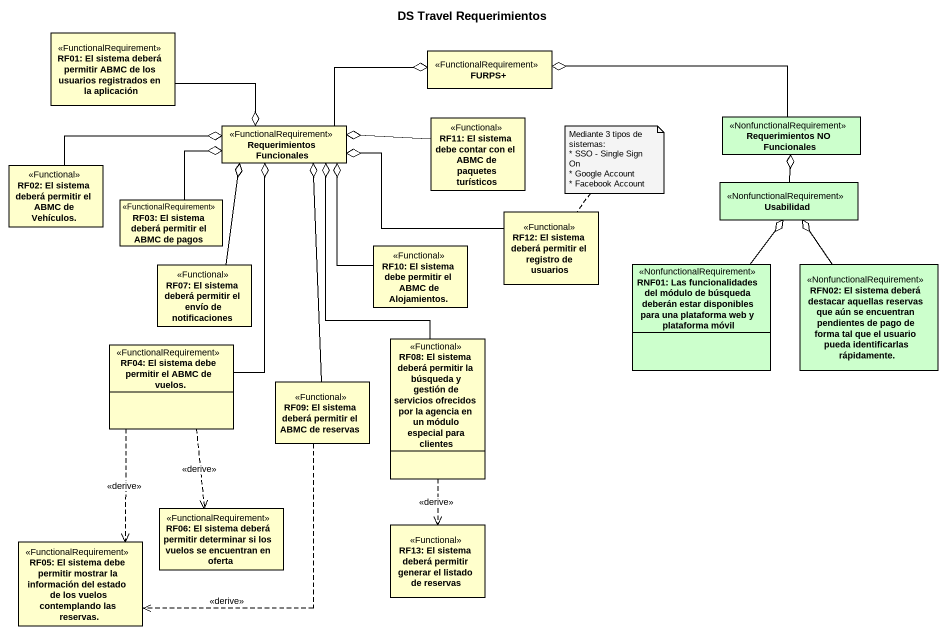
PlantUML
@startuml
title DS Travel Requerimientos
hide circle
hide empty members
class "RF01: El sistema deberá permitir ABMC de los usuarios registrados en la aplicación" as RF01_El_sistema_deberá <<FunctionalRequirement>>
class "FURPS+" as FURPS <<FunctionalRequirement>>
class "RF11: El sistema debe contar con el ABMC de paquetes turísticos" as RF11_El_sistema_debe_contar <<Functional>>
class "Requerimientos NO Funcionales" as Requerimientos_NO <<NonfunctionalRequirement>> #CCFFCC
class "Requerimientos Funcionales" as Requerimientos_Funcionales <<FunctionalRequirement>>
class "RF02: El sistema deberá permitir el ABMC de Vehículos." as RF02_El_sistema_deberá <<Functional>>
class "RF03: El sistema deberá permitir el ABMC de pagos" as RF03_El_sistema_deberá <<FunctionalRequirement>>
class Usabilidad <<NonfunctionalRequirement>> #CCFFCC
class "RF12: El sistema deberá permitir el registro de usuarios" as RF12_El_sistema_deberá <<Functional>>
class "RF07: El sistema deberá permitir el envío de notificaciones" as RF07_El_sistema_deberá <<Functional>>
class "RF10: El sistema debe permitir el ABMC de Alojamientos." as RF10_El_sistema_debe <<Functional>>
class "RNF01: Las funcionalidades del módulo de búsqueda deberán estar disponibles para una plataforma web y plataforma móvil" as RNF01_Las_funcionalidades <<NonfunctionalRequirement>> #CCFFCC
class "RFN02: El sistema deberá destacar aquellas reservas que aún se encuentran pendientes de pago de forma tal que el usuario pueda identificarlas rápidamente." as RFN02_El_sistema_deberá <<NonfunctionalRequirement>> #CCFFCC
class "RF04: El sistema debe permitir el ABMC de vuelos." as RF04_El_sistema_debe <<FunctionalRequirement>>
class "RF08: El sistema deberá permitir la búsqueda y gestión de servicios ofrecidos por la agencia en un módulo especial para clientes" as RF08_El_sistema_deberá <<Functional>>
class "RF09: El sistema deberá permitir el ABMC de reservas" as RF09_El_sistema_deberá <<Functional>>
class "RF06: El sistema deberá permitir determinar si los vuelos se encuentran en oferta" as RF06_El_sistema_deberá <<FunctionalRequirement>>
class "RF05: El sistema debe permitir mostrar la información del estado de los vuelos contemplando las reservas." as RF05_El_sistema_debe <<FunctionalRequirement>>
class "RF13: El sistema deberá permitir generar el listado de reservas" as RF13_El_sistema_deberá <<Functional>>
RF01_El_sistema_deberá -right-o Requerimientos_Funcionales
RF11_El_sistema_debe_contar -left-o Requerimientos_Funcionales
Requerimientos_NO -left-o FURPS
Requerimientos_Funcionales -right-o FURPS
RF02_El_sistema_deberá -right-o Requerimientos_Funcionales
RF03_El_sistema_deberá -up-o Requerimientos_Funcionales
Usabilidad -up-o Requerimientos_NO
RF12_El_sistema_deberá -left-o Requerimientos_Funcionales
RF07_El_sistema_deberá -up-o Requerimientos_Funcionales
RF10_El_sistema_debe -up-o Requerimientos_Funcionales
RNF01_Las_funcionalidades -up-o Usabilidad
RFN02_El_sistema_deberá -up-o Usabilidad
RF04_El_sistema_debe -up-o Requerimientos_Funcionales
RF04_El_sistema_debe ..> RF06_El_sistema_deberá : <<derive>>
RF04_El_sistema_debe ..> RF05_El_sistema_debe : <<derive>>
RF08_El_sistema_deberá -up-o Requerimientos_Funcionales
RF08_El_sistema_deberá ..> RF13_El_sistema_deberá : <<derive>>
RF09_El_sistema_deberá -up-o Requerimientos_Funcionales
RF09_El_sistema_deberá ..> RF05_El_sistema_debe : <<derive>>
note top of RF12_El_sistema_deberá
  Mediante 3 tipos de sistemas:
  * SSO - Single Sign On
  * Google Account
  * Facebook Account
end note
@enduml
